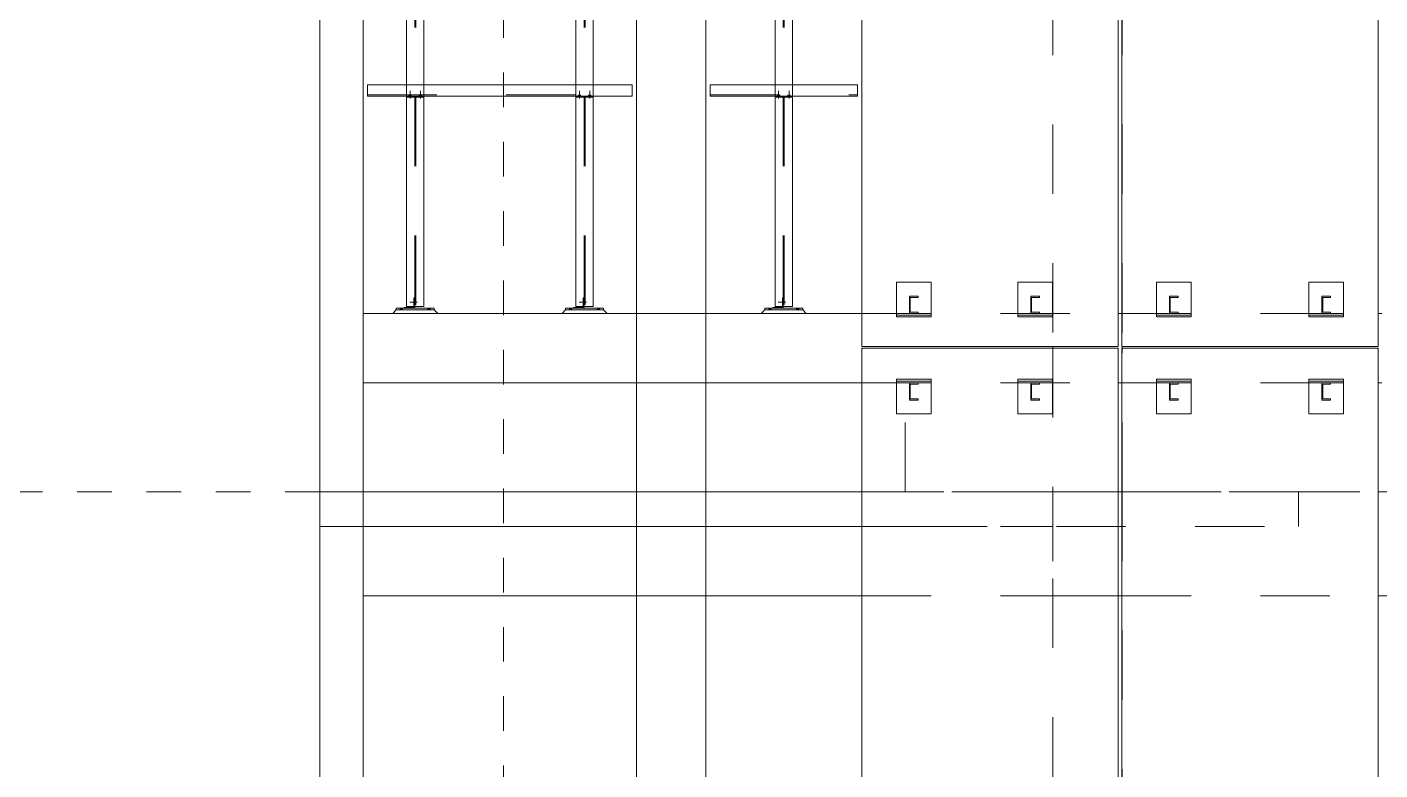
# Model space of a CAD drawing. Header units: millimetres. Extents: x 652937 to 1670132, y 1473552 to 2851037.
# Drawn here: x 663419.82 to 663427.63, y 1524531.92 to 1524536.2 of the extents above; entities that cross this region are included whole.
import ezdxf

# ---------------------------------------------------------------- set-up
doc = ezdxf.new("R2010")
doc.units = ezdxf.units.MM
for name, pattern in [('XKITLINE00', [0]), ('XKITLINE01', [4, 1, -1, 1, -1]), ('XKITLINE02', [4, 2, -2])]:
    doc.linetypes.add(name, pattern=pattern)
for name, color, linetype, lineweight in [('Bolt', 7, 'Continuous', 0), ('Part', 7, 'Continuous', 0), ('S-GRID', 7, 'Continuous', 9)]:
    doc.layers.add(name, color=color, linetype=linetype, lineweight=lineweight)

# ---------------------------------------------------------------- blocks, each defined once
blk = doc.blocks.new('*A33872393')
at = {"layer": 'S-GRID', "color": 7, "linetype": 'XKITLINE01', "lineweight": 0}
blk.add_line((346.109039, 49.077691), (455.260679, 49.077691), dxfattribs=at)
blk = doc.blocks.new('*A34402446')
at = {"layer": 'Part', "color": 7, "linetype": 'XKITLINE02', "lineweight": 0}
for p, q in [((357.110088, 49.077691), (358.360088, 49.077691)), ((357.110088, 49.077691), (357.110088, 48.077691)), ((358.360088, 49.077691), (358.360088, 48.077691)), ((358.360088, 39.227691), (358.360088, 37.227691))]:
    blk.add_line(p, q, dxfattribs=at)
at = {"layer": 'Part', "color": 7, "linetype": 'XKITLINE00', "lineweight": 0}
for p, q in [((357.110088, 48.077691), (357.110088, 32.577691)), ((358.360088, 48.077691), (358.360088, 39.227691)), ((358.360088, 37.227691), (358.360088, 32.577691)), ((357.110088, 32.577691), (358.360088, 32.577691))]:
    blk.add_line(p, q, dxfattribs=at)
blk = doc.blocks.new('*A34422448')
at = {"layer": 'Part', "color": 7, "linetype": 'XKITLINE02', "lineweight": 0}
for p, q in [((366.245088, 49.077691), (366.245088, 48.077691)), ((366.245088, 49.077691), (368.245088, 49.077691)), ((368.245088, 49.077691), (368.245088, 48.077691)), ((366.245088, 39.227691), (366.245088, 37.227691)), ((368.245088, 39.227691), (368.245088, 37.227691))]:
    blk.add_line(p, q, dxfattribs=at)
at = {"layer": 'Part', "color": 7, "linetype": 'XKITLINE00', "lineweight": 0}
for p, q in [((366.245088, 48.077691), (366.245088, 39.227691)), ((368.245088, 48.077691), (368.245088, 39.227691)), ((366.245088, 37.227691), (366.245088, 32.577691)), ((368.245088, 37.227691), (368.245088, 32.577691)), ((366.245088, 32.577691), (368.245088, 32.577691))]:
    blk.add_line(p, q, dxfattribs=at)
blk = doc.blocks.new('*A34432449')
at = {"layer": 'Part', "color": 7, "linetype": 'XKITLINE02', "lineweight": 0}
for p, q in [((378.255088, 32.577691), (378.255088, 49.077691)), ((378.255088, 49.077691), (380.140108, 49.077691)), ((380.240108, 49.077691), (380.255088, 49.077691)), ((380.255088, 49.077691), (380.255088, 32.577691)), ((378.255088, 32.577691), (380.140108, 32.577691)), ((380.240108, 32.577691), (380.255088, 32.577691))]:
    blk.add_line(p, q, dxfattribs=at)
at = {"layer": 'Part', "color": 7, "linetype": 'XKITLINE00', "lineweight": 0}
for p, q in [((380.140108, 49.077691), (380.240108, 49.077691)), ((380.140108, 32.577691), (380.240108, 32.577691))]:
    blk.add_line(p, q, dxfattribs=at)
blk = doc.blocks.new('*A34482454')
at = {"layer": 'S-GRID', "color": 7, "linetype": 'XKITLINE01', "lineweight": 0}
blk.add_line((362.410088, -3.820204), (362.410088, 83.930188), dxfattribs=at)
blk = doc.blocks.new('*A34492455')
at = {"layer": 'Part', "color": 7, "linetype": 'XKITLINE00', "lineweight": 0}
for p, q in [((372.740108, 69.927691), (372.740108, 53.277691)), ((380.140108, 69.927691), (380.140108, 53.277691)), ((380.140108, 53.277691), (372.740108, 53.277691)), ((372.740108, 53.227691), (380.140108, 53.227691)), ((372.740108, 53.227691), (372.740108, 38.327691)), ((380.140108, 53.227691), (380.140108, 38.327691))]:
    blk.add_line(p, q, dxfattribs=at)
blk = doc.blocks.new('*A34502456')
at = {"layer": 'Part', "color": 7, "linetype": 'XKITLINE00', "lineweight": 0}
for p, q in [((380.240108, 69.927691), (380.240108, 53.277691)), ((387.640108, 69.927691), (387.640108, 53.277691)), ((387.640108, 53.277691), (380.240108, 53.277691)), ((380.240108, 53.227691), (387.640108, 53.227691)), ((380.240108, 53.227691), (380.240108, 38.327691)), ((387.640108, 53.227691), (387.640108, 38.327691))]:
    blk.add_line(p, q, dxfattribs=at)
blk = doc.blocks.new('*A34562462')
at = {"layer": 'Bolt'}
for points in [[(370.128, 54.378), (370.128, 54.328), (370.058, 54.328), (370.058, 54.378)], [(370.928, 54.378), (370.928, 54.328), (370.858, 54.328), (370.858, 54.378)]]:
    blk.add_hatch(color=7, dxfattribs=at).paths.add_polyline_path(points, flags=17)
at = {"layer": 'Bolt', "color": 7, "linetype": 'XKITLINE00', "lineweight": 0}
for p, q in [((370.058, 54.328), (370.058, 54.378)), ((370.093, 54.328), (370.093, 54.378)), ((370.128, 54.328), (370.128, 54.378)), ((370.858, 54.328), (370.858, 54.378)), ((370.893, 54.328), (370.893, 54.378)), ((370.928, 54.328), (370.928, 54.378))]:
    blk.add_line(p, q, dxfattribs=at)
blk = doc.blocks.new('*A34572463')
at = {"layer": 'Part', "color": 7, "linetype": 'XKITLINE02', "lineweight": 0}
for p, q in [((381.615156, 54.727691), (381.865156, 54.727691)), ((381.615156, 54.227691), (381.615156, 54.727691)), ((381.865156, 54.690191), (381.640156, 54.690191)), ((381.640156, 54.690191), (381.640156, 54.265191)), ((381.865156, 54.727691), (381.865156, 54.690191)), ((381.640156, 54.265191), (381.865156, 54.265191)), ((381.865156, 54.265191), (381.865156, 54.227691)), ((381.865156, 54.227691), (381.615156, 54.227691))]:
    blk.add_line(p, q, dxfattribs=at)
blk = doc.blocks.new('*A34582464')
at = {"layer": 'Part', "color": 7, "linetype": 'XKITLINE02', "lineweight": 0}
for p, q in [((381.240156, 54.227691), (382.240156, 54.227691)), ((381.240156, 54.227691), (381.240156, 54.177691)), ((381.240156, 54.177691), (382.240156, 54.177691)), ((382.240156, 54.227691), (382.240156, 54.177691))]:
    blk.add_line(p, q, dxfattribs=at)
blk = doc.blocks.new('*A34592465')
at = {"layer": 'Part', "color": 7, "linetype": 'XKITLINE02', "lineweight": 0}
for p, q in [((382.24014, 55.127691), (381.240139, 55.127691)), ((381.240139, 55.127691), (381.240139, 54.127691)), ((381.24014, 54.127691), (381.24014, 55.127691)), ((382.240139, 54.127691), (382.240139, 55.127691)), ((382.24014, 54.127691), (382.24014, 55.127691)), ((381.240139, 54.127691), (382.24014, 54.127691))]:
    blk.add_line(p, q, dxfattribs=at)
blk = doc.blocks.new('*A34602466')
at = {"layer": 'Part', "color": 7, "linetype": 'XKITLINE02', "lineweight": 0}
for p, q in [((374.115156, 54.727691), (374.365156, 54.727691)), ((374.115156, 54.227691), (374.115156, 54.727691)), ((374.365156, 54.690191), (374.140156, 54.690191)), ((374.140156, 54.690191), (374.140156, 54.265191)), ((374.365156, 54.727691), (374.365156, 54.690191)), ((374.140156, 54.265191), (374.365156, 54.265191)), ((374.365156, 54.265191), (374.365156, 54.227691)), ((374.365156, 54.227691), (374.115156, 54.227691))]:
    blk.add_line(p, q, dxfattribs=at)
blk = doc.blocks.new('*A34612467')
at = {"layer": 'Part', "color": 7, "linetype": 'XKITLINE02', "lineweight": 0}
for p, q in [((377.615156, 54.727691), (377.865156, 54.727691)), ((377.615156, 54.227691), (377.615156, 54.727691)), ((377.865156, 54.690191), (377.640156, 54.690191)), ((377.640156, 54.690191), (377.640156, 54.265191)), ((377.865156, 54.727691), (377.865156, 54.690191)), ((377.640156, 54.265191), (377.865156, 54.265191)), ((377.865156, 54.265191), (377.865156, 54.227691)), ((377.865156, 54.227691), (377.615156, 54.227691))]:
    blk.add_line(p, q, dxfattribs=at)
blk = doc.blocks.new('*A34622468')
at = {"layer": 'Part', "color": 7, "linetype": 'XKITLINE02', "lineweight": 0}
for p, q in [((373.740156, 54.227691), (374.740156, 54.227691)), ((373.740156, 54.227691), (373.740156, 54.177691)), ((373.740156, 54.177691), (374.740156, 54.177691)), ((374.740156, 54.227691), (374.740156, 54.177691))]:
    blk.add_line(p, q, dxfattribs=at)
blk = doc.blocks.new('*A34632469')
at = {"layer": 'Part', "color": 7, "linetype": 'XKITLINE02', "lineweight": 0}
for p, q in [((377.240156, 54.227691), (378.240156, 54.227691)), ((377.240156, 54.227691), (377.240156, 54.177691)), ((377.240156, 54.177691), (378.240156, 54.177691)), ((378.240156, 54.227691), (378.240156, 54.177691))]:
    blk.add_line(p, q, dxfattribs=at)
blk = doc.blocks.new('*A34642470')
at = {"layer": 'Part', "color": 7, "linetype": 'XKITLINE02', "lineweight": 0}
for p, q in [((374.74014, 55.127691), (373.740139, 55.127691)), ((373.740139, 55.127691), (373.740139, 54.127691)), ((373.74014, 54.127691), (373.74014, 55.127691)), ((374.740139, 54.127691), (374.740139, 55.127691)), ((374.74014, 54.127691), (374.74014, 55.127691)), ((373.740139, 54.127691), (374.74014, 54.127691))]:
    blk.add_line(p, q, dxfattribs=at)
blk = doc.blocks.new('*A34652471')
at = {"layer": 'Part', "color": 7, "linetype": 'XKITLINE02', "lineweight": 0}
for p, q in [((378.24014, 55.127691), (377.240139, 55.127691)), ((377.240139, 55.127691), (377.240139, 54.127691)), ((377.24014, 54.127691), (377.24014, 55.127691)), ((378.240139, 54.127691), (378.240139, 55.127691)), ((378.24014, 54.127691), (378.24014, 55.127691)), ((377.240139, 54.127691), (378.24014, 54.127691))]:
    blk.add_line(p, q, dxfattribs=at)
blk = doc.blocks.new('*A34702476')
at = {"layer": 'Part', "color": 7, "linetype": 'XKITLINE02', "lineweight": 0}
for p, q in [((386.015156, 54.727691), (386.265156, 54.727691)), ((386.015156, 54.227691), (386.015156, 54.727691)), ((386.265156, 54.690191), (386.040156, 54.690191)), ((386.040156, 54.690191), (386.040156, 54.265191)), ((386.265156, 54.727691), (386.265156, 54.690191)), ((386.040156, 54.265191), (386.265156, 54.265191)), ((386.265156, 54.265191), (386.265156, 54.227691)), ((386.265156, 54.227691), (386.015156, 54.227691))]:
    blk.add_line(p, q, dxfattribs=at)
blk = doc.blocks.new('*A34712477')
at = {"layer": 'Part', "color": 7, "linetype": 'XKITLINE02', "lineweight": 0}
for p, q in [((385.640156, 54.227691), (386.640156, 54.227691)), ((385.640156, 54.227691), (385.640156, 54.177691)), ((385.640156, 54.177691), (386.640156, 54.177691)), ((386.640156, 54.227691), (386.640156, 54.177691))]:
    blk.add_line(p, q, dxfattribs=at)
blk = doc.blocks.new('*A34722478')
at = {"layer": 'Part', "color": 7, "linetype": 'XKITLINE02', "lineweight": 0}
for p, q in [((386.64014, 55.127691), (385.640139, 55.127691)), ((385.640139, 55.127691), (385.640139, 54.127691)), ((385.64014, 54.127691), (385.64014, 55.127691)), ((386.640139, 54.127691), (386.640139, 55.127691)), ((386.64014, 54.127691), (386.64014, 55.127691)), ((385.640139, 54.127691), (386.64014, 54.127691))]:
    blk.add_line(p, q, dxfattribs=at)
blk = doc.blocks.new('*A34822488')
at = {"layer": 'Part', "color": 7, "linetype": 'XKITLINE00', "lineweight": 0}
for p, q in [((364.495097, 60.472691), (364.495097, 60.502691)), ((364.995097, 60.502691), (364.995097, 60.472691)), ((364.995097, 60.472691), (364.495097, 60.472691))]:
    blk.add_line(p, q, dxfattribs=at)
at = {"layer": 'Part', "color": 7, "linetype": 'XKITLINE02', "lineweight": 0}
blk.add_line((364.495097, 60.502691), (364.995097, 60.502691), dxfattribs=at)
blk = doc.blocks.new('*A34832489')
at = {"layer": 'Bolt'}
for points in [[(364.56, 60.503), (364.56, 60.533), (364.63, 60.533), (364.63, 60.503)], [(364.56, 60.473), (364.56, 60.503), (364.63, 60.503), (364.63, 60.473)], [(364.86, 60.503), (364.86, 60.533), (364.93, 60.533), (364.93, 60.503)], [(364.86, 60.473), (364.86, 60.503), (364.93, 60.503), (364.93, 60.473)]]:
    blk.add_hatch(color=7, dxfattribs=at).paths.add_polyline_path(points, flags=17)
at = {"layer": 'Bolt', "color": 7, "linetype": 'XKITLINE00', "lineweight": 0}
for p, q in [((364.56, 60.503), (364.56, 60.533)), ((364.56, 60.473), (364.56, 60.503)), ((364.595, 60.433), (364.595, 60.648)), ((364.63, 60.503), (364.63, 60.533)), ((364.63, 60.473), (364.63, 60.503)), ((364.86, 60.503), (364.86, 60.533)), ((364.86, 60.473), (364.86, 60.503)), ((364.895, 60.433), (364.895, 60.648)), ((364.93, 60.503), (364.93, 60.533)), ((364.93, 60.473), (364.93, 60.503))]:
    blk.add_line(p, q, dxfattribs=at)
blk = doc.blocks.new('*A34892495')
at = {"layer": 'Part', "color": 7, "linetype": 'XKITLINE00', "lineweight": 0}
for p, q in [((368.37005, 60.827691), (372.615112, 60.827691)), ((368.37005, 60.827691), (368.37005, 60.502691)), ((368.37005, 60.502691), (372.615112, 60.502691)), ((372.615114, 60.827691), (372.615112, 60.827691)), ((372.615112, 60.827691), (372.615112, 60.502691)), ((372.615112, 60.502691), (372.615144, 60.502691))]:
    blk.add_line(p, q, dxfattribs=at)
at = {"layer": 'Part', "color": 7, "linetype": 'XKITLINE02', "lineweight": 0}
for p, q in [((368.370052, 60.532691), (368.370052, 60.827691)), ((368.370052, 60.532691), (372.615142, 60.532691)), ((368.37008, 60.532691), (368.37008, 60.827691)), ((368.370082, 60.502691), (368.370082, 60.827691)), ((372.615112, 60.827691), (372.615144, 60.827691)), ((372.615112, 60.502691), (372.615144, 60.502691)), ((372.615114, 60.532691), (372.615114, 60.827691)), ((372.615142, 60.532691), (372.615114, 60.532691)), ((372.615144, 60.827691), (372.615142, 60.827691)), ((372.615142, 60.827691), (372.615142, 60.532691)), ((372.615144, 60.502691), (372.615144, 60.827691))]:
    blk.add_line(p, q, dxfattribs=at)
blk = doc.blocks.new('*A34902496')
at = {"layer": 'Part', "color": 7, "linetype": 'XKITLINE00', "lineweight": 0}
for p, q in [((370.242608, 60.472691), (370.242608, 60.502691)), ((370.742608, 60.502691), (370.742608, 60.472691)), ((370.742608, 60.472691), (370.242608, 60.472691))]:
    blk.add_line(p, q, dxfattribs=at)
at = {"layer": 'Part', "color": 7, "linetype": 'XKITLINE02', "lineweight": 0}
blk.add_line((370.242608, 60.502691), (370.742608, 60.502691), dxfattribs=at)
blk = doc.blocks.new('*A34912497')
at = {"layer": 'Bolt'}
for points in [[(370.308, 60.503), (370.308, 60.533), (370.378, 60.533), (370.378, 60.503)], [(370.308, 60.473), (370.308, 60.503), (370.378, 60.503), (370.378, 60.473)], [(370.608, 60.503), (370.608, 60.533), (370.678, 60.533), (370.678, 60.503)], [(370.608, 60.473), (370.608, 60.503), (370.678, 60.503), (370.678, 60.473)]]:
    blk.add_hatch(color=7, dxfattribs=at).paths.add_polyline_path(points, flags=17)
at = {"layer": 'Bolt', "color": 7, "linetype": 'XKITLINE00', "lineweight": 0}
for p, q in [((370.308, 60.503), (370.308, 60.533)), ((370.308, 60.473), (370.308, 60.503)), ((370.343, 60.433), (370.343, 60.648)), ((370.378, 60.503), (370.378, 60.533)), ((370.378, 60.473), (370.378, 60.503)), ((370.608, 60.503), (370.608, 60.533)), ((370.608, 60.473), (370.608, 60.503)), ((370.643, 60.433), (370.643, 60.648)), ((370.678, 60.503), (370.678, 60.533)), ((370.678, 60.473), (370.678, 60.503))]:
    blk.add_line(p, q, dxfattribs=at)
blk = doc.blocks.new('*A37402746')
at = {"layer": 'Part', "color": 7, "linetype": 'XKITLINE02', "lineweight": 0}
for p, q in [((357.110088, 67.677691), (358.360088, 67.677691)), ((357.110088, 67.677691), (357.110088, 64.677691)), ((358.360088, 67.677691), (358.360088, 64.677691)), ((357.110088, 49.077691), (358.360088, 49.077691))]:
    blk.add_line(p, q, dxfattribs=at)
at = {"layer": 'Part', "color": 7, "linetype": 'XKITLINE00', "lineweight": 0}
for p, q in [((357.110088, 64.677691), (357.110088, 49.077691)), ((358.360088, 64.677691), (358.360088, 49.077691))]:
    blk.add_line(p, q, dxfattribs=at)
blk = doc.blocks.new('*A37412747')
at = {"layer": 'Part', "color": 7, "linetype": 'XKITLINE00', "lineweight": 0}
for p, q in [((359.610097, 60.827691), (359.610097, 64.477691)), ((359.610097, 64.477691), (360.110097, 64.477691)), ((360.110097, 64.477691), (360.110097, 60.827691)), ((359.610097, 60.472691), (359.610097, 54.427691)), ((360.110097, 54.427691), (360.110097, 60.472691)), ((359.610097, 54.427691), (360.110097, 54.427691))]:
    blk.add_line(p, q, dxfattribs=at)
at = {"layer": 'Part', "color": 7, "linetype": 'XKITLINE02', "lineweight": 0}
for p, q in [((359.845097, 64.477691), (359.845097, 54.427691)), ((359.875097, 64.477691), (359.875097, 54.427691)), ((359.610097, 60.827691), (359.610097, 60.472691)), ((360.110097, 60.827691), (360.110097, 60.472691))]:
    blk.add_line(p, q, dxfattribs=at)
blk = doc.blocks.new('*A37422748')
at = {"layer": 'Part', "color": 7, "linetype": 'XKITLINE00', "lineweight": 0}
for p, q in [((359.845097, 60.472691), (359.875097, 60.472691)), ((359.845097, 60.472691), (359.845097, 59.972691)), ((359.845097, 60.322691), (359.875097, 60.322691)), ((359.875097, 60.472691), (359.875097, 59.972691)), ((359.845097, 59.972691), (359.875097, 59.972691))]:
    blk.add_line(p, q, dxfattribs=at)
blk = doc.blocks.new('*A37432749')
at = {"layer": 'Part', "color": 7, "linetype": 'XKITLINE00', "lineweight": 0}
for p, q in [((359.210097, 54.227691), (359.310097, 54.327691)), ((359.310097, 54.327691), (360.410097, 54.327691)), ((360.410097, 54.327691), (360.510097, 54.227691))]:
    blk.add_line(p, q, dxfattribs=at)
at = {"layer": 'Part', "color": 7, "linetype": 'XKITLINE02', "lineweight": 0}
blk.add_line((360.510097, 54.227691), (359.210097, 54.227691), dxfattribs=at)
blk = doc.blocks.new('*A37442750')
at = {"layer": 'Bolt', "color": 7, "linetype": 'XKITLINE02', "lineweight": 0}
for p, q in [((359.914697, 54.552691), (359.700097, 54.552691)), ((359.845097, 54.587691), (359.820097, 54.587691)), ((359.845097, 54.517691), (359.820097, 54.517691)), ((359.875097, 54.587691), (359.845097, 54.587691)), ((359.875097, 54.517691), (359.845097, 54.517691))]:
    blk.add_line(p, q, dxfattribs=at)
blk = doc.blocks.new('*A37452751')
at = {"layer": 'Part', "color": 7, "linetype": 'XKITLINE00', "lineweight": 0}
for p, q in [((359.310097, 54.377691), (360.410097, 54.377691)), ((359.310097, 54.377691), (359.310097, 54.327691)), ((360.410097, 54.327691), (359.310097, 54.327691)), ((360.410097, 54.377691), (360.410097, 54.327691))]:
    blk.add_line(p, q, dxfattribs=at)
blk = doc.blocks.new('*A37462752')
at = {"layer": 'Part', "color": 7, "linetype": 'XKITLINE02', "lineweight": 0}
for p, q in [((359.845097, 54.677691), (359.820097, 54.677691)), ((359.820097, 54.677691), (359.820097, 54.427691)), ((359.845097, 54.427691), (359.845097, 54.677691)), ((359.545097, 54.377691), (359.845097, 54.377691))]:
    blk.add_line(p, q, dxfattribs=at)
at = {"layer": 'Part', "color": 7, "linetype": 'XKITLINE00', "lineweight": 0}
for p, q in [((359.545097, 54.402691), (359.545097, 54.377691)), ((359.545097, 54.402691), (359.820097, 54.402691)), ((359.820097, 54.427691), (359.820097, 54.402691)), ((359.845097, 54.427691), (359.845097, 54.377691))]:
    blk.add_line(p, q, dxfattribs=at)
blk = doc.blocks.new('*A37472753')
at = {"layer": 'Bolt'}
for points in [[(359.495, 54.378), (359.495, 54.328), (359.425, 54.328), (359.425, 54.378)], [(360.295, 54.378), (360.295, 54.328), (360.225, 54.328), (360.225, 54.378)]]:
    blk.add_hatch(color=7, dxfattribs=at).paths.add_polyline_path(points, flags=17)
at = {"layer": 'Bolt', "color": 7, "linetype": 'XKITLINE00', "lineweight": 0}
for p, q in [((359.425, 54.328), (359.425, 54.378)), ((359.46, 54.328), (359.46, 54.378)), ((359.495, 54.328), (359.495, 54.378)), ((360.225, 54.328), (360.225, 54.378)), ((360.26, 54.328), (360.26, 54.378)), ((360.295, 54.328), (360.295, 54.378))]:
    blk.add_line(p, q, dxfattribs=at)
blk = doc.blocks.new('*A37482754')
at = {"layer": 'Part', "color": 7, "linetype": 'XKITLINE00', "lineweight": 0}
for p, q in [((358.485085, 60.827691), (366.120105, 60.827691)), ((358.485085, 60.827691), (358.485085, 60.502691)), ((358.485085, 60.502691), (366.120105, 60.502691)), ((366.120106, 60.827691), (366.120105, 60.827691)), ((366.120105, 60.827691), (366.120105, 60.502691)), ((366.120105, 60.502691), (366.120127, 60.502691))]:
    blk.add_line(p, q, dxfattribs=at)
at = {"layer": 'Part', "color": 7, "linetype": 'XKITLINE02', "lineweight": 0}
for p, q in [((358.485087, 60.532691), (358.485087, 60.827691)), ((358.485087, 60.532691), (366.120126, 60.532691)), ((358.485106, 60.532691), (358.485106, 60.827691)), ((358.485107, 60.502691), (358.485107, 60.827691)), ((366.120105, 60.827691), (366.120127, 60.827691)), ((366.120105, 60.502691), (366.120127, 60.502691)), ((366.120106, 60.532691), (366.120106, 60.827691)), ((366.120126, 60.532691), (366.120106, 60.532691)), ((366.120127, 60.827691), (366.120126, 60.827691)), ((366.120126, 60.827691), (366.120126, 60.532691)), ((366.120127, 60.502691), (366.120127, 60.827691))]:
    blk.add_line(p, q, dxfattribs=at)
blk = doc.blocks.new('*A37492755')
at = {"layer": 'Part', "color": 7, "linetype": 'XKITLINE00', "lineweight": 0}
for p, q in [((359.610097, 60.472691), (359.610097, 60.502691)), ((360.110097, 60.502691), (360.110097, 60.472691)), ((360.110097, 60.472691), (359.610097, 60.472691))]:
    blk.add_line(p, q, dxfattribs=at)
at = {"layer": 'Part', "color": 7, "linetype": 'XKITLINE02', "lineweight": 0}
blk.add_line((359.610097, 60.502691), (360.110097, 60.502691), dxfattribs=at)
blk = doc.blocks.new('*A37502756')
at = {"layer": 'Bolt'}
for points in [[(359.675, 60.503), (359.675, 60.533), (359.745, 60.533), (359.745, 60.503)], [(359.675, 60.473), (359.675, 60.503), (359.745, 60.503), (359.745, 60.473)], [(359.975, 60.503), (359.975, 60.533), (360.045, 60.533), (360.045, 60.503)], [(359.975, 60.473), (359.975, 60.503), (360.045, 60.503), (360.045, 60.473)]]:
    blk.add_hatch(color=7, dxfattribs=at).paths.add_polyline_path(points, flags=17)
at = {"layer": 'Bolt', "color": 7, "linetype": 'XKITLINE00', "lineweight": 0}
for p, q in [((359.675, 60.503), (359.675, 60.533)), ((359.675, 60.473), (359.675, 60.503)), ((359.71, 60.433), (359.71, 60.648)), ((359.745, 60.503), (359.745, 60.533)), ((359.745, 60.473), (359.745, 60.503)), ((359.975, 60.503), (359.975, 60.533)), ((359.975, 60.473), (359.975, 60.503)), ((360.01, 60.433), (360.01, 60.648)), ((360.045, 60.503), (360.045, 60.533)), ((360.045, 60.473), (360.045, 60.503))]:
    blk.add_line(p, q, dxfattribs=at)
blk = doc.blocks.new('*A37562762')
at = {"layer": 'Part', "color": 7, "linetype": 'XKITLINE00', "lineweight": 0}
for p, q in [((358.360108, 54.227691), (358.360108, 52.227691)), ((358.360108, 54.227691), (372.740108, 54.227691)), ((380.140108, 54.227691), (380.240108, 54.227691)), ((387.640108, 54.227691), (387.740108, 54.227691)), ((358.360108, 52.227691), (372.740108, 52.227691)), ((380.140108, 52.227691), (380.240108, 52.227691)), ((387.640108, 52.227691), (387.740108, 52.227691))]:
    blk.add_line(p, q, dxfattribs=at)
at = {"layer": 'Part', "color": 7, "linetype": 'XKITLINE02', "lineweight": 0}
for p, q in [((372.740108, 54.227691), (380.140108, 54.227691)), ((380.240108, 54.227691), (387.640108, 54.227691)), ((372.740108, 52.227691), (380.140108, 52.227691)), ((380.240108, 52.227691), (387.640108, 52.227691))]:
    blk.add_line(p, q, dxfattribs=at)
blk = doc.blocks.new('*A37592765')
at = {"layer": 'Part', "color": 7, "linetype": 'XKITLINE02', "lineweight": 0}
for p, q in [((366.245088, 67.677691), (366.245088, 54.227691)), ((368.245088, 67.677691), (366.245088, 67.677691)), ((368.245088, 67.677691), (368.245088, 54.227691)), ((366.245088, 49.077691), (368.245088, 49.077691))]:
    blk.add_line(p, q, dxfattribs=at)
at = {"layer": 'Part', "color": 7, "linetype": 'XKITLINE00', "lineweight": 0}
for p, q in [((366.245088, 64.677691), (366.245088, 49.077691)), ((368.245088, 64.677691), (368.245088, 49.077691))]:
    blk.add_line(p, q, dxfattribs=at)
blk = doc.blocks.new('*A37602766')
at = {"layer": 'Part', "color": 7, "linetype": 'XKITLINE02', "lineweight": 0}
for p, q in [((378.255088, 67.677691), (378.255088, 53.277691)), ((378.255088, 67.677691), (380.255088, 67.677691)), ((380.255088, 67.677691), (380.255088, 53.277691)), ((378.255088, 53.227691), (378.255088, 49.077691)), ((380.255088, 49.077691), (380.255088, 53.227691)), ((378.255088, 49.077691), (380.140108, 49.077691)), ((380.240108, 49.077691), (380.255088, 49.077691))]:
    blk.add_line(p, q, dxfattribs=at)
at = {"layer": 'Part', "color": 7, "linetype": 'XKITLINE00', "lineweight": 0}
for p, q in [((378.255088, 53.277691), (378.255088, 53.227691)), ((380.255088, 53.277691), (380.255088, 53.227691)), ((380.140108, 49.077691), (380.240108, 49.077691))]:
    blk.add_line(p, q, dxfattribs=at)
blk = doc.blocks.new('*A37612767')
at = {"layer": 'Part', "color": 7, "linetype": 'XKITLINE00', "lineweight": 0}
for p, q in [((364.495097, 64.477691), (364.495097, 60.827691)), ((364.495097, 64.477691), (364.995097, 64.477691)), ((364.995097, 64.477691), (364.995097, 60.827691)), ((364.495097, 60.472691), (364.495097, 54.427691)), ((364.995097, 60.472691), (364.995097, 54.427691)), ((364.495097, 54.427691), (364.995097, 54.427691))]:
    blk.add_line(p, q, dxfattribs=at)
at = {"layer": 'Part', "color": 7, "linetype": 'XKITLINE02', "lineweight": 0}
for p, q in [((364.730097, 64.477691), (364.730097, 54.427691)), ((364.760097, 64.477691), (364.760097, 54.427691)), ((364.495097, 60.827691), (364.495097, 60.472691)), ((364.995097, 60.827691), (364.995097, 60.472691))]:
    blk.add_line(p, q, dxfattribs=at)
blk = doc.blocks.new('*A37622768')
at = {"layer": 'Part', "color": 7, "linetype": 'XKITLINE00', "lineweight": 0}
for p, q in [((370.242608, 64.477691), (370.742608, 64.477691)), ((370.242608, 64.477691), (370.242608, 60.827691)), ((370.742608, 64.477691), (370.742608, 60.827691)), ((370.242608, 60.472691), (370.242608, 54.427691)), ((370.742608, 60.472691), (370.742608, 54.427691)), ((370.242608, 54.427691), (370.742608, 54.427691))]:
    blk.add_line(p, q, dxfattribs=at)
at = {"layer": 'Part', "color": 7, "linetype": 'XKITLINE02', "lineweight": 0}
for p, q in [((370.477608, 64.477691), (370.477608, 54.427691)), ((370.507608, 64.477691), (370.507608, 54.427691)), ((370.242608, 60.827691), (370.242608, 60.472691)), ((370.742608, 60.827691), (370.742608, 60.472691))]:
    blk.add_line(p, q, dxfattribs=at)
blk = doc.blocks.new('*A37632769')
at = {"layer": 'Part', "color": 7, "linetype": 'XKITLINE00', "lineweight": 0}
for p, q in [((364.730097, 60.472691), (364.760097, 60.472691)), ((364.730097, 60.472691), (364.730097, 59.972691)), ((364.730097, 60.322691), (364.760097, 60.322691)), ((364.760097, 60.472691), (364.760097, 59.972691)), ((364.730097, 59.972691), (364.760097, 59.972691))]:
    blk.add_line(p, q, dxfattribs=at)
blk = doc.blocks.new('*A37642770')
at = {"layer": 'Part', "color": 7, "linetype": 'XKITLINE00', "lineweight": 0}
for p, q in [((364.095097, 54.227691), (364.195097, 54.327691)), ((364.195097, 54.327691), (365.295097, 54.327691)), ((365.295097, 54.327691), (365.395097, 54.227691))]:
    blk.add_line(p, q, dxfattribs=at)
at = {"layer": 'Part', "color": 7, "linetype": 'XKITLINE02', "lineweight": 0}
blk.add_line((365.395097, 54.227691), (364.095097, 54.227691), dxfattribs=at)
blk = doc.blocks.new('*A37652771')
at = {"layer": 'Bolt', "color": 7, "linetype": 'XKITLINE02', "lineweight": 0}
for p, q in [((364.799697, 54.552691), (364.585097, 54.552691)), ((364.730097, 54.587691), (364.705097, 54.587691)), ((364.730097, 54.517691), (364.705097, 54.517691)), ((364.760097, 54.587691), (364.730097, 54.587691)), ((364.760097, 54.517691), (364.730097, 54.517691))]:
    blk.add_line(p, q, dxfattribs=at)
blk = doc.blocks.new('*A37662772')
at = {"layer": 'Part', "color": 7, "linetype": 'XKITLINE00', "lineweight": 0}
for p, q in [((364.195097, 54.377691), (365.295097, 54.377691)), ((364.195097, 54.377691), (364.195097, 54.327691)), ((365.295097, 54.327691), (364.195097, 54.327691)), ((365.295097, 54.377691), (365.295097, 54.327691))]:
    blk.add_line(p, q, dxfattribs=at)
blk = doc.blocks.new('*A37672773')
at = {"layer": 'Part', "color": 7, "linetype": 'XKITLINE02', "lineweight": 0}
for p, q in [((364.730097, 54.677691), (364.705097, 54.677691)), ((364.705097, 54.677691), (364.705097, 54.427691)), ((364.730097, 54.427691), (364.730097, 54.677691)), ((364.430097, 54.377691), (364.730097, 54.377691))]:
    blk.add_line(p, q, dxfattribs=at)
at = {"layer": 'Part', "color": 7, "linetype": 'XKITLINE00', "lineweight": 0}
for p, q in [((364.430097, 54.402691), (364.430097, 54.377691)), ((364.430097, 54.402691), (364.705097, 54.402691)), ((364.705097, 54.427691), (364.705097, 54.402691)), ((364.730097, 54.427691), (364.730097, 54.377691))]:
    blk.add_line(p, q, dxfattribs=at)
blk = doc.blocks.new('*A37682774')
at = {"layer": 'Bolt'}
for points in [[(364.38, 54.378), (364.38, 54.328), (364.31, 54.328), (364.31, 54.378)], [(365.18, 54.378), (365.18, 54.328), (365.11, 54.328), (365.11, 54.378)]]:
    blk.add_hatch(color=7, dxfattribs=at).paths.add_polyline_path(points, flags=17)
at = {"layer": 'Bolt', "color": 7, "linetype": 'XKITLINE00', "lineweight": 0}
for p, q in [((364.31, 54.328), (364.31, 54.378)), ((364.345, 54.328), (364.345, 54.378)), ((364.38, 54.328), (364.38, 54.378)), ((365.11, 54.328), (365.11, 54.378)), ((365.145, 54.328), (365.145, 54.378)), ((365.18, 54.328), (365.18, 54.378))]:
    blk.add_line(p, q, dxfattribs=at)
blk = doc.blocks.new('*A37692775')
at = {"layer": 'Part', "color": 7, "linetype": 'XKITLINE00', "lineweight": 0}
for p, q in [((370.477608, 60.472691), (370.507608, 60.472691)), ((370.477608, 60.472691), (370.477608, 59.972691)), ((370.477608, 60.322691), (370.507608, 60.322691)), ((370.507608, 60.472691), (370.507608, 59.972691)), ((370.477608, 59.972691), (370.507608, 59.972691))]:
    blk.add_line(p, q, dxfattribs=at)
blk = doc.blocks.new('*A37702776')
at = {"layer": 'Part', "color": 7, "linetype": 'XKITLINE00', "lineweight": 0}
for p, q in [((369.842608, 54.227691), (369.942608, 54.327691)), ((369.942608, 54.327691), (371.042608, 54.327691)), ((371.042608, 54.327691), (371.142608, 54.227691))]:
    blk.add_line(p, q, dxfattribs=at)
at = {"layer": 'Part', "color": 7, "linetype": 'XKITLINE02', "lineweight": 0}
blk.add_line((371.142608, 54.227691), (369.842608, 54.227691), dxfattribs=at)
blk = doc.blocks.new('*A37712777')
at = {"layer": 'Bolt', "color": 7, "linetype": 'XKITLINE02', "lineweight": 0}
for p, q in [((370.547208, 54.552691), (370.332608, 54.552691)), ((370.477608, 54.587691), (370.452608, 54.587691)), ((370.477608, 54.517691), (370.452608, 54.517691)), ((370.507608, 54.587691), (370.477608, 54.587691)), ((370.507608, 54.517691), (370.477608, 54.517691))]:
    blk.add_line(p, q, dxfattribs=at)
blk = doc.blocks.new('*A37722778')
at = {"layer": 'Part', "color": 7, "linetype": 'XKITLINE00', "lineweight": 0}
for p, q in [((369.942608, 54.377691), (371.042608, 54.377691)), ((369.942608, 54.377691), (369.942608, 54.327691)), ((371.042608, 54.327691), (369.942608, 54.327691)), ((371.042608, 54.377691), (371.042608, 54.327691))]:
    blk.add_line(p, q, dxfattribs=at)
blk = doc.blocks.new('*A37732779')
at = {"layer": 'Part', "color": 7, "linetype": 'XKITLINE02', "lineweight": 0}
for p, q in [((370.477608, 54.677691), (370.452608, 54.677691)), ((370.452608, 54.677691), (370.452608, 54.427691)), ((370.477608, 54.427691), (370.477608, 54.677691)), ((370.177608, 54.377691), (370.477608, 54.377691))]:
    blk.add_line(p, q, dxfattribs=at)
at = {"layer": 'Part', "color": 7, "linetype": 'XKITLINE00', "lineweight": 0}
for p, q in [((370.177608, 54.402691), (370.177608, 54.377691)), ((370.177608, 54.402691), (370.452608, 54.402691)), ((370.452608, 54.427691), (370.452608, 54.402691)), ((370.477608, 54.427691), (370.477608, 54.377691))]:
    blk.add_line(p, q, dxfattribs=at)
blk = doc.blocks.new('*A37742780')
at = {"layer": 'Part', "color": 7, "linetype": 'XKITLINE02', "lineweight": 0}
for p, q in [((358.360088, 49.077691), (358.360088, 48.077691)), ((385.340979, 49.077691), (358.360088, 49.077691)), ((385.340979, 48.077691), (385.340979, 49.077691)), ((358.360088, 48.077691), (385.340979, 48.077691))]:
    blk.add_line(p, q, dxfattribs=at)
blk = doc.blocks.new('*A37762782')
at = {"layer": 'Part', "color": 7, "linetype": 'XKITLINE00', "lineweight": 0}
for p, q in [((357.110049, 49.077691), (372.740108, 49.077691)), ((357.110049, 49.077691), (357.110049, 48.077691)), ((357.110049, 48.077691), (372.740108, 48.077691))]:
    blk.add_line(p, q, dxfattribs=at)
at = {"layer": 'Part', "color": 7, "linetype": 'XKITLINE02', "lineweight": 0}
for p, q in [((372.740108, 49.077691), (378.255088, 49.077691)), ((378.255088, 49.077691), (378.255088, 48.077691)), ((372.740108, 48.077691), (378.255088, 48.077691))]:
    blk.add_line(p, q, dxfattribs=at)
blk = doc.blocks.new('*A37772783')
at = {"layer": 'Part', "color": 7, "linetype": 'XKITLINE02', "lineweight": 0}
for p, q in [((380.140108, 49.077691), (378.255088, 49.077691)), ((378.255088, 49.077691), (378.255088, 46.077691)), ((380.240108, 49.077691), (387.640108, 49.077691)), ((387.740108, 49.077691), (395.140108, 49.077691)), ((395.240108, 49.077691), (398.655088, 49.077691)), ((398.655088, 49.077691), (398.655088, 46.077691)), ((378.255088, 46.077691), (380.140108, 46.077691)), ((380.240108, 46.077691), (387.640108, 46.077691)), ((387.740108, 46.077691), (395.140108, 46.077691)), ((395.240108, 46.077691), (398.655088, 46.077691))]:
    blk.add_line(p, q, dxfattribs=at)
at = {"layer": 'Part', "color": 7, "linetype": 'XKITLINE00', "lineweight": 0}
for p, q in [((380.140108, 49.077691), (380.240108, 49.077691)), ((387.640108, 49.077691), (387.740108, 49.077691)), ((395.140108, 49.077691), (395.240108, 49.077691)), ((380.140108, 46.077691), (380.240108, 46.077691)), ((387.640108, 46.077691), (387.740108, 46.077691)), ((395.140108, 46.077691), (395.240108, 46.077691))]:
    blk.add_line(p, q, dxfattribs=at)
blk = doc.blocks.new('*A37782784')
at = {"layer": 'Part', "color": 7, "linetype": 'XKITLINE02', "lineweight": 0}
for p, q in [((378.255088, 49.077691), (358.360088, 49.077691)), ((358.360088, 49.077691), (358.360088, 48.077691)), ((378.255088, 49.077691), (378.255088, 46.077691)), ((372.740108, 46.077691), (378.255088, 46.077691))]:
    blk.add_line(p, q, dxfattribs=at)
at = {"layer": 'Part', "color": 7, "linetype": 'XKITLINE00', "lineweight": 0}
for p, q in [((358.360088, 48.077691), (358.360088, 46.077691)), ((358.360088, 46.077691), (372.740108, 46.077691))]:
    blk.add_line(p, q, dxfattribs=at)
blk = doc.blocks.new('*A37792785')
at = {"layer": 'Part', "color": 7, "linetype": 'XKITLINE00', "lineweight": 0}
for p, q in [((357.110049, 49.077691), (372.740108, 49.077691)), ((357.110049, 49.077691), (357.110049, 48.077691)), ((357.110049, 48.077691), (372.740108, 48.077691))]:
    blk.add_line(p, q, dxfattribs=at)
at = {"layer": 'Part', "color": 7, "linetype": 'XKITLINE02', "lineweight": 0}
for p, q in [((372.740108, 49.077691), (378.255088, 49.077691)), ((378.255088, 49.077691), (378.255088, 48.077691)), ((372.740108, 48.077691), (378.255088, 48.077691))]:
    blk.add_line(p, q, dxfattribs=at)
blk = doc.blocks.new('*A37802786')
at = {"layer": 'Part', "color": 7, "linetype": 'XKITLINE02', "lineweight": 0}
for p, q in [((382.24014, 52.327691), (381.240139, 52.327691)), ((381.240139, 52.327691), (381.240139, 51.327691)), ((381.24014, 51.327691), (381.24014, 52.327691)), ((382.240139, 51.327691), (382.240139, 52.327691)), ((382.24014, 51.327691), (382.24014, 52.327691)), ((381.240139, 51.327691), (382.24014, 51.327691))]:
    blk.add_line(p, q, dxfattribs=at)
blk = doc.blocks.new('*A37812787')
at = {"layer": 'Part', "color": 7, "linetype": 'XKITLINE02', "lineweight": 0}
for p, q in [((381.240156, 52.277691), (382.240156, 52.277691)), ((381.240156, 52.277691), (381.240156, 52.227691)), ((381.240156, 52.227691), (382.240156, 52.227691)), ((382.240156, 52.277691), (382.240156, 52.227691))]:
    blk.add_line(p, q, dxfattribs=at)
blk = doc.blocks.new('*A37822788')
at = {"layer": 'Part', "color": 7, "linetype": 'XKITLINE02', "lineweight": 0}
for p, q in [((381.615156, 52.227691), (381.865156, 52.227691)), ((381.615156, 51.727691), (381.615156, 52.227691)), ((381.865156, 52.190191), (381.640156, 52.190191)), ((381.640156, 52.190191), (381.640156, 51.765191)), ((381.865156, 52.227691), (381.865156, 52.190191)), ((381.865156, 51.727691), (381.615156, 51.727691)), ((381.640156, 51.765191), (381.865156, 51.765191)), ((381.865156, 51.765191), (381.865156, 51.727691))]:
    blk.add_line(p, q, dxfattribs=at)
blk = doc.blocks.new('*A37832789')
at = {"layer": 'Part', "color": 7, "linetype": 'XKITLINE02', "lineweight": 0}
for p, q in [((374.74014, 52.327691), (373.740139, 52.327691)), ((373.740139, 52.327691), (373.740139, 51.327691)), ((373.74014, 51.327691), (373.74014, 52.327691)), ((374.740139, 51.327691), (374.740139, 52.327691)), ((374.74014, 51.327691), (374.74014, 52.327691)), ((373.740139, 51.327691), (374.74014, 51.327691))]:
    blk.add_line(p, q, dxfattribs=at)
blk = doc.blocks.new('*A37842790')
at = {"layer": 'Part', "color": 7, "linetype": 'XKITLINE02', "lineweight": 0}
for p, q in [((378.24014, 52.327691), (377.240139, 52.327691)), ((377.240139, 52.327691), (377.240139, 51.327691)), ((377.24014, 51.327691), (377.24014, 52.327691)), ((378.240139, 51.327691), (378.240139, 52.327691)), ((378.24014, 51.327691), (378.24014, 52.327691)), ((377.240139, 51.327691), (378.24014, 51.327691))]:
    blk.add_line(p, q, dxfattribs=at)
blk = doc.blocks.new('*A37852791')
at = {"layer": 'Part', "color": 7, "linetype": 'XKITLINE02', "lineweight": 0}
for p, q in [((373.740156, 52.277691), (374.740156, 52.277691)), ((373.740156, 52.277691), (373.740156, 52.227691)), ((373.740156, 52.227691), (374.740156, 52.227691)), ((374.740156, 52.277691), (374.740156, 52.227691))]:
    blk.add_line(p, q, dxfattribs=at)
blk = doc.blocks.new('*A37862792')
at = {"layer": 'Part', "color": 7, "linetype": 'XKITLINE02', "lineweight": 0}
for p, q in [((377.240156, 52.277691), (378.240156, 52.277691)), ((377.240156, 52.277691), (377.240156, 52.227691)), ((377.240156, 52.227691), (378.240156, 52.227691)), ((378.240156, 52.277691), (378.240156, 52.227691))]:
    blk.add_line(p, q, dxfattribs=at)
blk = doc.blocks.new('*A37872793')
at = {"layer": 'Part', "color": 7, "linetype": 'XKITLINE02', "lineweight": 0}
for p, q in [((374.115156, 52.227691), (374.365156, 52.227691)), ((374.115156, 51.727691), (374.115156, 52.227691)), ((374.365156, 52.190191), (374.140156, 52.190191)), ((374.140156, 52.190191), (374.140156, 51.765191)), ((374.365156, 52.227691), (374.365156, 52.190191)), ((374.365156, 51.727691), (374.115156, 51.727691)), ((374.140156, 51.765191), (374.365156, 51.765191)), ((374.365156, 51.765191), (374.365156, 51.727691))]:
    blk.add_line(p, q, dxfattribs=at)
blk = doc.blocks.new('*A37882794')
at = {"layer": 'Part', "color": 7, "linetype": 'XKITLINE02', "lineweight": 0}
for p, q in [((377.615156, 52.227691), (377.865156, 52.227691)), ((377.615156, 51.727691), (377.615156, 52.227691)), ((377.865156, 52.190191), (377.640156, 52.190191)), ((377.640156, 52.190191), (377.640156, 51.765191)), ((377.865156, 52.227691), (377.865156, 52.190191)), ((377.865156, 51.727691), (377.615156, 51.727691)), ((377.640156, 51.765191), (377.865156, 51.765191)), ((377.865156, 51.765191), (377.865156, 51.727691))]:
    blk.add_line(p, q, dxfattribs=at)
blk = doc.blocks.new('*A37892795')
at = {"layer": 'Part', "color": 7, "linetype": 'XKITLINE02', "lineweight": 0}
for p, q in [((373.990108, 52.227691), (372.740108, 52.227691)), ((372.740108, 49.077691), (372.740108, 52.227691)), ((373.990108, 49.077691), (373.990108, 52.227691)), ((373.990108, 49.077691), (372.740108, 49.077691))]:
    blk.add_line(p, q, dxfattribs=at)
blk = doc.blocks.new('*A37932799')
at = {"layer": 'Part', "color": 7, "linetype": 'XKITLINE02', "lineweight": 0}
for p, q in [((386.64014, 52.327691), (385.640139, 52.327691)), ((385.640139, 52.327691), (385.640139, 51.327691)), ((385.64014, 51.327691), (385.64014, 52.327691)), ((386.640139, 51.327691), (386.640139, 52.327691)), ((386.64014, 51.327691), (386.64014, 52.327691)), ((385.640139, 51.327691), (386.64014, 51.327691))]:
    blk.add_line(p, q, dxfattribs=at)
blk = doc.blocks.new('*A37942800')
at = {"layer": 'Part', "color": 7, "linetype": 'XKITLINE02', "lineweight": 0}
for p, q in [((385.640156, 52.277691), (386.640156, 52.277691)), ((385.640156, 52.277691), (385.640156, 52.227691)), ((385.640156, 52.227691), (386.640156, 52.227691)), ((386.640156, 52.277691), (386.640156, 52.227691))]:
    blk.add_line(p, q, dxfattribs=at)
blk = doc.blocks.new('*A37952801')
at = {"layer": 'Part', "color": 7, "linetype": 'XKITLINE02', "lineweight": 0}
for p, q in [((386.015156, 52.227691), (386.265156, 52.227691)), ((386.015156, 51.727691), (386.015156, 52.227691)), ((386.265156, 52.190191), (386.040156, 52.190191)), ((386.040156, 52.190191), (386.040156, 51.765191)), ((386.265156, 52.227691), (386.265156, 52.190191)), ((386.265156, 51.727691), (386.015156, 51.727691)), ((386.040156, 51.765191), (386.265156, 51.765191)), ((386.265156, 51.765191), (386.265156, 51.727691))]:
    blk.add_line(p, q, dxfattribs=at)

msp = doc.modelspace()

# ---------------------------------------------------------------- block references
at = {"color": 7, "lineweight": 0, "xscale": 0.2, "yscale": 0.2, "zscale": 0.2}
for name in ['*A34482454', '*A34492455', '*A34502456', '*A37402746', '*A37592765', '*A37602766', '*A37412747', '*A37612767', '*A37622768', '*A37482754', '*A37492755', '*A37502756', '*A34822488', '*A34832489', '*A34892495', '*A34902496', '*A34912497', '*A37422748', '*A37632769', '*A37692775', '*A34642470', '*A34652471', '*A34592465', '*A34722478', '*A37462752', '*A37672773', '*A37732779', '*A34602466', '*A34612467', '*A34572463', '*A34702476', '*A37432749', '*A37452751', '*A37472753', '*A37442750', '*A37642770', '*A37662772', '*A37682774', '*A37652771', '*A37702776', '*A37722778', '*A34562462', '*A37712777', '*A37562762', '*A34622468', '*A34632469', '*A34582464', '*A34712477', '*A37832789', '*A37842790', '*A37802786', '*A37932799', '*A37892795', '*A37852791', '*A37872793', '*A37862792', '*A37882794', '*A37812787', '*A37822788', '*A37942800', '*A37952801', '*A33872393', '*A34402446', '*A37762782', '*A37792785', '*A37742780', '*A37782784', '*A34422448', '*A34432449', '*A37772783']:
    msp.add_blockref(name, (663350.0877, 1524523.7048), dxfattribs=at)

doc.saveas('drawing.dxf')
